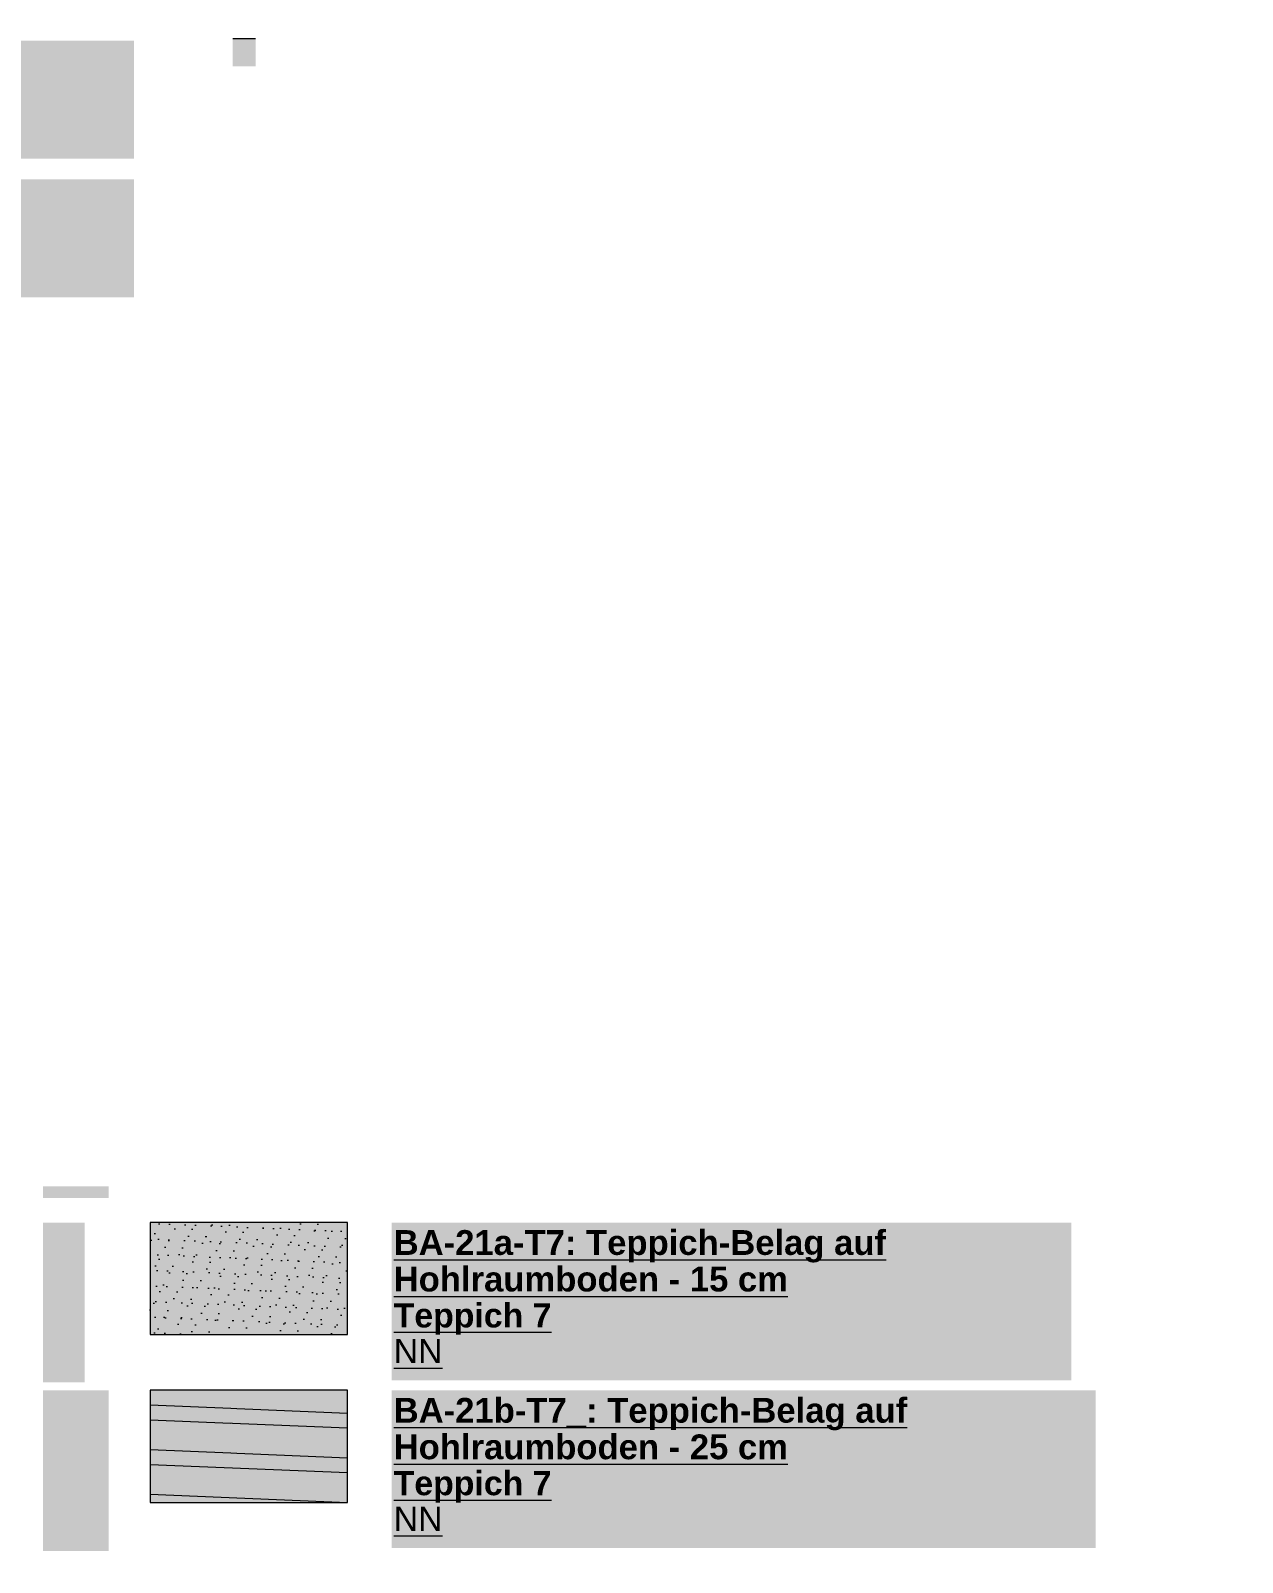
# Model space of a CAD drawing. Header units: metres. Extents: x 101 to 346, y 66 to 213.
# Drawn here: x 242.83 to 267.28, y 111.6 to 142.5 of the extents above; entities that cross this region are included whole.
import ezdxf

# ---------------------------------------------------------------- set-up
doc = ezdxf.new("R2010")
doc.units = ezdxf.units.M
doc.header["$MEASUREMENT"] = 0
doc.linetypes.add('Wipeout_Contour', pattern=[1, 0, -1])
for name, color, linetype in [('20  Boden Aufbauten', 7, 'Continuous'), ('20  Boden Aufbauten_Deckschraffur', 7, 'Continuous'), ('40 Text Legende', 7, 'Continuous'), ('Neubau_40 Text Legende', 7, 'Continuous')]:
    doc.layers.add(name, color=color, linetype=linetype)
doc.styles.add('ERSTELLTER_STIL_2', font='arial.ttf')
pattern_1 = [(357.60545, (330.28158, 275.35593), (0.0131609, 0.31472494), [0, -0.21, 0, -0.315]), (62.60545, (330.75544, 274.8407), (-0.2796756, 0.14493635), [0, -0.154, 0, -0.266])]
pattern_2 = [(357.60545, (329.7664, 274.8821), (0.0376026, 0.899214), []), (357.60545, (329.7789, 275.1818), (0.0376026, 0.899214), [])]
pattern_3 = [(357.60545, (329.76636, 274.88207), (0.0188013, 0.4496071), []), (357.60545, (329.7726, 275.03194), (0.0188013, 0.4496071), [])]

msp = doc.modelspace()

# ---------------------------------------------------------------- wipeouts: each hides what was drawn before it
at = {"color": 254, "linetype": 'Wipeout_Contour', "lineweight": 0, "ltscale": 1106.499379}
msp.add_wipeout([(243.084, 95.573), (266.27, 95.573), (266.27, 119.186), (243.084, 119.186)], dxfattribs=at)

# ---------------------------------------------------------------- next in the draw order: hatches: boundary and pattern name
at = {"layer": '20  Boden Aufbauten_Deckschraffur', "linetype": 'Continuous', "lineweight": 18, "true_color": 0xa3bf00}
for points in [[(245.243, 116.191), (249.226, 116.191), (249.226, 118.453), (245.243, 118.453)], [(245.243, 112.806), (249.226, 112.806), (249.226, 115.069), (245.243, 115.069)]]:
    msp.add_hatch(color=62, dxfattribs=at).paths.add_polyline_path(points)
at = {"layer": '20  Boden Aufbauten_Deckschraffur', "linetype": 'Continuous', "lineweight": 18}
h = msp.add_hatch(dxfattribs=at)
h.set_pattern_fill('Mörtel_0007', color=8, style=0, pattern_type=2)
h.set_pattern_definition(pattern_1)
h.paths.add_polyline_path([(245.243, 116.191), (249.226, 116.191), (249.226, 118.453), (245.243, 118.453)])
h = msp.add_hatch(dxfattribs=at)
h.set_pattern_fill('NST_0007', color=8, style=0, pattern_type=2)
h.set_pattern_definition(pattern_2)
h.paths.add_polyline_path([(245.243, 112.806), (249.226, 112.806), (249.226, 115.069), (245.243, 115.069)])
at = {"layer": 'Neubau_40 Text Legende', "linetype": 'Continuous', "lineweight": 0, "true_color": 0xffffff}
for points in [[(244.408, 119.186), (243.084, 119.186), (243.084, 118.947), (244.408, 118.947)], [(243.922, 118.453), (243.084, 118.453), (243.084, 115.231), (243.922, 115.231)], [(250.119, 115.267), (263.834, 115.267), (263.834, 118.453), (250.119, 118.453)], [(244.408, 115.069), (243.084, 115.069), (243.084, 111.822), (244.408, 111.822)], [(250.119, 111.882), (264.32, 111.882), (264.32, 115.069), (250.119, 115.069)]]:
    msp.add_hatch(color=7, dxfattribs=at).paths.add_polyline_path(points)

# ---------------------------------------------------------------- next in the draw order: linework, layer by layer
at = {"layer": '20  Boden Aufbauten', "color": 7, "linetype": 'Continuous', "lineweight": 13, "ltscale": 1000, "flags": 128}
for points in [[(245.243, 116.191), (249.226, 116.191), (249.226, 118.453), (245.243, 118.453)], [(245.243, 112.806), (249.226, 112.806), (249.226, 115.069), (245.243, 115.069)]]:
    msp.add_lwpolyline(points, close=True, dxfattribs=at)

# ---------------------------------------------------------------- next in the draw order: texts
at = {"layer": '40 Text Legende', "color": 7, "linetype": 'Continuous', "lineweight": 13, "char_height": 0.5, "attachment_point": 1, "line_spacing_factor": 0.88493, "style": 'ERSTELLTER_STIL_2'}
for s, insert, width in [('\\A1;{\\pql;\\fArial|b1|i0|c0|p38;\\L\\LBA-21a-T7:\\fArial|b1|i0|c0|p38; Teppich-Belag auf Hohlraumboden - 15 cm\\P\\pql;\\fArial|b1|i0|c0|p38;\\H0.976833x;Teppich 7\\P\\pql;\\fArial|b0|i0|c0|p38;NN}', (250.159, 118.299), 13.63404), ('\\A1;{\\pql;\\fArial|b1|i0|c0|p38;\\L\\LBA-21b-T7_:\\fArial|b1|i0|c0|p38; Teppich-Belag auf Hohlraumboden - 25 cm\\P\\pql;\\fArial|b1|i0|c0|p38;\\H0.976833x;Teppich 7\\P\\pql;\\fArial|b0|i0|c0|p38;NN}', (250.159, 114.914), 14.12065)]:
    msp.add_mtext(s, dxfattribs=dict(at, insert=insert, width=width))

# ---------------------------------------------------------------- next in the draw order: wipeouts: each hides what was drawn before it
at = {"color": 254, "linetype": 'Wipeout_Contour', "lineweight": 0, "ltscale": 3811.938498}
msp.add_wipeout([(220.14, 79.307), (242.584, 79.307), (242.584, 135.285), (244.8, 135.285), (244.8, 127.909), (266.39, 127.909), (266.39, 154.093), (244.919, 154.093), (244.919, 154.776), (223.591, 154.776), (223.591, 135.285), (224.53, 135.285), (224.53, 123.615), (220.14, 123.615)], dxfattribs=at)

# ---------------------------------------------------------------- next in the draw order: hatches: boundary and pattern name
at = {"layer": 'Neubau_40 Text Legende', "linetype": 'Continuous', "lineweight": 0, "true_color": 0xffffff}
for points in [[(230.208, 139.92), (244.919, 139.92), (244.919, 142.302), (230.208, 142.302)], [(230.208, 137.12), (244.919, 137.12), (244.919, 139.502), (230.208, 139.502)]]:
    msp.add_hatch(color=7, dxfattribs=at).paths.add_polyline_path(points)

# ---------------------------------------------------------------- next in the draw order: wipeouts: each hides what was drawn before it
at = {"color": 254, "linetype": 'Wipeout_Contour', "lineweight": 0, "ltscale": 1203.611322}
msp.add_wipeout([(246.911, 141.785), (270.097, 141.785), (270.097, 165.398), (246.911, 165.398)], dxfattribs=at)

# ---------------------------------------------------------------- next in the draw order: hatches: boundary and pattern name
at = {"layer": '20  Boden Aufbauten_Deckschraffur', "linetype": 'Continuous', "lineweight": 13}
msp.add_hatch(color=1, dxfattribs=at).paths.add_polyline_path([(249.226, 142.34), (246.911, 142.34), (246.911, 141.785), (249.226, 141.785)])
at = {"layer": 'Neubau_40 Text Legende', "linetype": 'Continuous', "lineweight": 0, "true_color": 0xffffff}
msp.add_hatch(color=7, dxfattribs=at).paths.add_polyline_path([(250.119, 142.34), (250.119, 141.785), (265.995, 141.785), (265.995, 142.34)])

# ---------------------------------------------------------------- next in the draw order: linework, layer by layer
at = {"layer": '20  Boden Aufbauten', "color": 7, "linetype": 'Continuous', "lineweight": 13, "ltscale": 1000, "flags": 128}
msp.add_lwpolyline([(249.226, 141.785), (249.226, 142.34), (246.911, 142.34)], dxfattribs=at)

# ---------------------------------------------------------------- next in the draw order: texts
at = {"layer": '40 Text Legende', "color": 7, "linetype": 'Continuous', "lineweight": 13, "insert": (250.159, 142.195), "char_height": 0.46, "width": 15.79528, "attachment_point": 1, "line_spacing_factor": 0.927491, "style": 'ERSTELLTER_STIL_2'}
msp.add_mtext('\\A1;{\\pql;\\fArial|b1|i0|c0|p38;\\L\\LBA-40d_R10:\\fArial|b1|i0|c0|p38; OS-Beschichtung, Epoxidharzanstrich u. abriebfester Beschichtung, ölfest, zusätzlich säurefeste Beschichtung auf Rohbeton}', dxfattribs=at)

# ---------------------------------------------------------------- next in the draw order: wipeouts: each hides what was drawn before it
at = {"color": 254, "linetype": 'Wipeout_Contour', "lineweight": 0, "ltscale": 4202.133959}
msp.add_wipeout([(223.966, 125.519), (246.41, 125.519), (246.41, 181.497), (248.626, 181.497), (248.626, 174.121), (270.217, 174.121), (270.217, 200.305), (248.745, 200.305), (248.745, 200.988), (227.418, 200.988), (227.418, 181.497), (228.356, 181.497), (228.356, 169.827), (223.966, 169.827)], dxfattribs=at)

# ---------------------------------------------------------------- next in the draw order: hatches: boundary and pattern name
at = {"layer": '20  Boden Aufbauten_Deckschraffur', "linetype": 'Continuous', "lineweight": 13}
msp.add_hatch(color=1, dxfattribs=at).paths.add_polyline_path([(245.243, 142.34), (245.243, 140.077), (246.41, 140.077), (246.41, 142.34)])
at = {"layer": '20  Boden Aufbauten_Deckschraffur', "linetype": 'Continuous', "lineweight": 18, "true_color": 0xffaaaa}
msp.add_hatch(color=21, dxfattribs=at).paths.add_polyline_path([(245.243, 137.315), (245.243, 135.052), (246.41, 135.052), (246.41, 137.315)])
at = {"layer": '20  Boden Aufbauten_Deckschraffur', "linetype": 'Continuous', "lineweight": 18}
h = msp.add_hatch(dxfattribs=at)
h.set_pattern_fill('Stahl_0006', color=8, style=0, pattern_type=2)
h.set_pattern_definition(pattern_3)
h.paths.add_polyline_path([(245.243, 137.315), (245.243, 135.052), (246.41, 135.052), (246.41, 137.315)])
at = {"layer": '20  Boden Aufbauten_Deckschraffur', "linetype": 'Continuous', "lineweight": 18, "true_color": 0x990000}
msp.add_hatch(color=14, dxfattribs=at).paths.add_polyline_path([(245.243, 132.29), (245.243, 130.027), (246.41, 130.027), (246.41, 132.29)])
at = {"layer": 'Neubau_40 Text Legende', "linetype": 'Continuous', "lineweight": 0, "true_color": 0xffffff}
for points in [[(245.243, 142.302), (244.8, 142.302), (244.8, 139.92), (245.243, 139.92)], [(245.243, 139.502), (244.8, 139.502), (244.8, 137.12), (245.243, 137.12)], [(245.243, 131.348), (244.8, 131.348), (244.8, 129.697), (245.243, 129.697)], [(245.243, 128.52), (244.8, 128.52), (244.8, 127.909), (245.243, 127.909)]]:
    msp.add_hatch(color=7, dxfattribs=at).paths.add_polyline_path(points)

# ---------------------------------------------------------------- next in the draw order: linework, layer by layer
at = {"layer": '20  Boden Aufbauten', "color": 7, "linetype": 'Continuous', "lineweight": 13, "ltscale": 1000, "flags": 128}
for points in [[(246.41, 142.34), (245.243, 142.34), (245.243, 140.077), (246.41, 140.077)], [(246.41, 137.315), (245.243, 137.315), (245.243, 135.052), (246.41, 135.052)], [(246.41, 132.29), (245.243, 132.29), (245.243, 130.027), (246.41, 130.027)]]:
    msp.add_lwpolyline(points, dxfattribs=at)

# ---------------------------------------------------------------- next in the draw order: wipeouts: each hides what was drawn before it
at = {"color": 254, "linetype": 'Wipeout_Contour', "lineweight": 0, "ltscale": 1152.821771}
msp.add_wipeout([(246.718, 115.015), (269.904, 115.015), (269.904, 139.54), (246.718, 139.54)], dxfattribs=at)

# ---------------------------------------------------------------- next in the draw order: hatches: boundary and pattern name
at = {"layer": '20  Boden Aufbauten_Deckschraffur', "linetype": 'Continuous', "lineweight": 18, "true_color": 0xffaaaa}
msp.add_hatch(color=21, dxfattribs=at).paths.add_polyline_path([(249.226, 137.315), (246.718, 137.315), (246.718, 135.052), (249.226, 135.052)])
at = {"layer": '20  Boden Aufbauten_Deckschraffur', "linetype": 'Continuous', "lineweight": 18}
h = msp.add_hatch(dxfattribs=at)
h.set_pattern_fill('Stahl_0004', color=8, style=0, pattern_type=2)
h.set_pattern_definition([(357.60545, (329.76636, 274.88207), (0.0188013, 0.4496071), []), (357.60545, (329.7726, 275.03194), (0.0188013, 0.4496071), [])])
h.paths.add_polyline_path([(249.226, 137.315), (246.718, 137.315), (246.718, 135.052), (249.226, 135.052)])
at = {"layer": '20  Boden Aufbauten_Deckschraffur', "linetype": 'Continuous', "lineweight": 18, "true_color": 0x990000}
msp.add_hatch(color=14, dxfattribs=at).paths.add_polyline_path([(249.226, 132.29), (246.718, 132.29), (246.718, 130.027), (249.226, 130.027)])
at = {"layer": 'Neubau_40 Text Legende', "linetype": 'Continuous', "lineweight": 0, "true_color": 0xffffff}
for points in [[(250.119, 136.449), (265.155, 136.449), (265.155, 137.315), (250.119, 137.315)], [(250.119, 131.424), (265.155, 131.424), (265.155, 132.29), (250.119, 132.29)]]:
    msp.add_hatch(color=7, dxfattribs=at).paths.add_polyline_path(points)

# ---------------------------------------------------------------- next in the draw order: linework, layer by layer
at = {"layer": '20  Boden Aufbauten', "color": 7, "linetype": 'Continuous', "lineweight": 13, "ltscale": 1000, "flags": 128}
for points in [[(246.718, 135.052), (249.226, 135.052), (249.226, 137.315), (246.718, 137.315)], [(246.718, 130.027), (249.226, 130.027), (249.226, 132.29), (246.718, 132.29)]]:
    msp.add_lwpolyline(points, dxfattribs=at)

# ---------------------------------------------------------------- next in the draw order: texts
at = {"layer": '40 Text Legende', "color": 7, "linetype": 'Continuous', "lineweight": 13, "char_height": 0.5, "attachment_point": 1, "style": 'ERSTELLTER_STIL_2'}
for s, insert in [('\\A1;{\\pql;\\fArial|b1|i0|c0|p38;\\L\\LBA-42\\fArial|b1|i0|c0|p38;\\L\\L_R9\\fArial|b1|i0|c0|p38;\\L\\L:\\fArial|b1|i0|c0|p38; Naturstein auf Betonbauteil - 5 cm}', (250.159, 137.16)), ('\\A1;{\\pql;\\fArial|b1|i0|c0|p38;\\L\\LBA-43:\\fArial|b1|i0|c0|p38; Ans\\fArial|b1|i0|c0|p38;t\\fArial|b1|i0|c0|p38;rich auf Rohbeton}', (250.159, 132.135))]:
    msp.add_mtext(s, dxfattribs=dict(at, insert=insert))

# ---------------------------------------------------------------- next in the draw order: wipeouts: each hides what was drawn before it
at = {"color": 254, "linetype": 'Wipeout_Contour', "lineweight": 0, "ltscale": 1063.867499}
msp.add_wipeout([(221.984, 114.887), (245.17, 114.887), (245.17, 138.501), (221.984, 138.501)], dxfattribs=at)

# ---------------------------------------------------------------- next in the draw order: hatches: boundary and pattern name
at = {"layer": 'Neubau_40 Text Legende', "linetype": 'Continuous', "lineweight": 0, "true_color": 0xffffff}
for points in [[(244.8, 137.12), (245.17, 137.12), (245.17, 138.501), (244.8, 138.501)], [(245.17, 131.348), (244.8, 131.348), (244.8, 129.697), (245.17, 129.697)], [(245.17, 128.52), (244.8, 128.52), (244.8, 127.909), (245.17, 127.909)]]:
    msp.add_hatch(color=7, dxfattribs=at).paths.add_polyline_path(points)

# ---------------------------------------------------------------- next in the draw order: wipeouts: each hides what was drawn before it
at = {"color": 254, "linetype": 'Wipeout_Contour', "lineweight": 0, "ltscale": 3701.176809}
msp.add_wipeout([(199.04, 98.622), (221.484, 98.622), (221.484, 154.599), (223.7, 154.599), (223.7, 147.224), (245.29, 147.224), (245.29, 173.407), (223.819, 173.407), (223.819, 174.09), (202.491, 174.09), (202.491, 154.599), (203.43, 154.599), (203.43, 142.93), (199.04, 142.93)], dxfattribs=at)

# ---------------------------------------------------------------- next in the draw order: wipeouts: each hides what was drawn before it
at = {"color": 254, "linetype": 'Wipeout_Contour', "lineweight": 0, "ltscale": 4219.120619}
msp.add_wipeout([(244.874, 94.857), (267.318, 94.857), (267.318, 150.835), (269.534, 150.835), (269.534, 143.459), (291.125, 143.459), (291.125, 169.643), (269.653, 169.643), (269.653, 170.326), (248.326, 170.326), (248.326, 150.835), (249.264, 150.835), (249.264, 139.165), (244.874, 139.165)], dxfattribs=at)

# ---------------------------------------------------------------- next in the draw order: hatches: boundary and pattern name
at = {"layer": '20  Boden Aufbauten_Deckschraffur', "linetype": 'Continuous', "lineweight": 18, "true_color": 0xa3bf00}
for points in [[(245.243, 116.191), (249.226, 116.191), (249.226, 118.453), (245.243, 118.453)], [(245.243, 112.806), (249.226, 112.806), (249.226, 115.069), (245.243, 115.069)]]:
    msp.add_hatch(color=62, dxfattribs=at).paths.add_polyline_path(points)
at = {"layer": '20  Boden Aufbauten_Deckschraffur', "linetype": 'Continuous', "lineweight": 18}
h = msp.add_hatch(dxfattribs=at)
h.set_pattern_fill('Mörtel_000a', color=8, style=0, pattern_type=2)
h.set_pattern_definition(pattern_1)
h.paths.add_polyline_path([(245.243, 116.191), (249.226, 116.191), (249.226, 118.453), (245.243, 118.453)])
h = msp.add_hatch(dxfattribs=at)
h.set_pattern_fill('NST_000a', color=8, style=0, pattern_type=2)
h.set_pattern_definition(pattern_2)
h.paths.add_polyline_path([(245.243, 112.806), (249.226, 112.806), (249.226, 115.069), (245.243, 115.069)])
at = {"layer": 'Neubau_40 Text Legende', "linetype": 'Continuous', "lineweight": 0, "true_color": 0xffffff}
for points in [[(244.874, 137.12), (244.919, 137.12), (244.919, 139.165), (244.874, 139.165)], [(250.119, 115.267), (263.834, 115.267), (263.834, 118.453), (250.119, 118.453)], [(250.119, 111.882), (264.32, 111.882), (264.32, 115.069), (250.119, 115.069)]]:
    msp.add_hatch(color=7, dxfattribs=at).paths.add_polyline_path(points)

# ---------------------------------------------------------------- next in the draw order: linework, layer by layer
at = {"layer": '20  Boden Aufbauten', "color": 7, "linetype": 'Continuous', "lineweight": 13, "ltscale": 1000, "flags": 128}
for points in [[(245.243, 116.191), (249.226, 116.191), (249.226, 118.453), (245.243, 118.453)], [(245.243, 112.806), (249.226, 112.806), (249.226, 115.069), (245.243, 115.069)]]:
    msp.add_lwpolyline(points, close=True, dxfattribs=at)

# ---------------------------------------------------------------- next in the draw order: texts
at = {"layer": '40 Text Legende', "color": 7, "linetype": 'Continuous', "lineweight": 13, "char_height": 0.5, "attachment_point": 1, "line_spacing_factor": 0.88493, "style": 'ERSTELLTER_STIL_2'}
for s, insert, width in [('\\A1;{\\pql;\\fArial|b1|i0|c0|p38;\\L\\LBA-21a-T7:\\fArial|b1|i0|c0|p38; Teppich-Belag auf Hohlraumboden - 15 cm\\P\\pql;\\fArial|b1|i0|c0|p38;\\H0.976833x;Teppich 7\\P\\pql;\\fArial|b0|i0|c0|p38;NN}', (250.159, 118.299), 13.63404), ('\\A1;{\\pql;\\fArial|b1|i0|c0|p38;\\L\\LBA-21b-T7_:\\fArial|b1|i0|c0|p38; Teppich-Belag auf Hohlraumboden - 25 cm\\P\\pql;\\fArial|b1|i0|c0|p38;\\H0.976833x;Teppich 7\\P\\pql;\\fArial|b0|i0|c0|p38;NN}', (250.159, 114.914), 14.12065)]:
    msp.add_mtext(s, dxfattribs=dict(at, insert=insert, width=width))

# ---------------------------------------------------------------- next in the draw order: wipeouts: each hides what was drawn before it
at = {"color": 254, "linetype": 'Wipeout_Contour', "lineweight": 0, "ltscale": 1151.4947}
msp.add_wipeout([(246.348, 115.015), (269.534, 115.015), (269.534, 139.54), (246.348, 139.54)], dxfattribs=at)
at = {"color": 254, "linetype": 'Wipeout_Contour', "lineweight": 0, "ltscale": 1062.567236}
msp.add_wipeout([(221.614, 114.887), (244.8, 114.887), (244.8, 138.501), (221.614, 138.501)], dxfattribs=at)

# ---------------------------------------------------------------- next in the draw order: hatches: boundary and pattern name
at = {"layer": '20  Boden Aufbauten_Deckschraffur', "linetype": 'Continuous', "lineweight": 18, "true_color": 0xffaaaa}
msp.add_hatch(color=21, dxfattribs=at).paths.add_polyline_path([(249.226, 137.315), (246.348, 137.315), (246.348, 135.052), (249.226, 135.052)])
at = {"layer": '20  Boden Aufbauten_Deckschraffur', "linetype": 'Continuous', "lineweight": 18}
h = msp.add_hatch(dxfattribs=at)
h.set_pattern_fill('Stahl_0003', color=8, style=0, pattern_type=2)
h.set_pattern_definition(pattern_3)
h.paths.add_polyline_path([(249.226, 137.315), (246.348, 137.315), (246.348, 135.052), (249.226, 135.052)])
at = {"layer": '20  Boden Aufbauten_Deckschraffur', "linetype": 'Continuous', "lineweight": 18, "true_color": 0x990000}
msp.add_hatch(color=14, dxfattribs=at).paths.add_polyline_path([(249.226, 132.29), (246.348, 132.29), (246.348, 130.027), (249.226, 130.027)])
at = {"layer": 'Neubau_40 Text Legende', "linetype": 'Continuous', "lineweight": 0, "true_color": 0xffffff}
for points in [[(250.119, 136.449), (265.155, 136.449), (265.155, 137.315), (250.119, 137.315)], [(250.119, 131.424), (265.155, 131.424), (265.155, 132.29), (250.119, 132.29)]]:
    msp.add_hatch(color=7, dxfattribs=at).paths.add_polyline_path(points)

# ---------------------------------------------------------------- next in the draw order: linework, layer by layer
at = {"layer": '20  Boden Aufbauten', "color": 7, "linetype": 'Continuous', "lineweight": 13, "ltscale": 1000, "flags": 128}
for points in [[(246.348, 135.052), (249.226, 135.052), (249.226, 137.315), (246.348, 137.315)], [(246.348, 130.027), (249.226, 130.027), (249.226, 132.29), (246.348, 132.29)]]:
    msp.add_lwpolyline(points, dxfattribs=at)

# ---------------------------------------------------------------- next in the draw order: texts
at = {"layer": '40 Text Legende', "color": 7, "linetype": 'Continuous', "lineweight": 13, "char_height": 0.5, "attachment_point": 1, "style": 'ERSTELLTER_STIL_2'}
for s, insert in [('\\A1;{\\pql;\\fArial|b1|i0|c0|p38;\\L\\LBA-42\\fArial|b1|i0|c0|p38;\\L\\L_R9\\fArial|b1|i0|c0|p38;\\L\\L:\\fArial|b1|i0|c0|p38; Naturstein auf Betonbauteil - 5 cm}', (250.159, 137.16)), ('\\A1;{\\pql;\\fArial|b1|i0|c0|p38;\\L\\LBA-43:\\fArial|b1|i0|c0|p38; Ans\\fArial|b1|i0|c0|p38;t\\fArial|b1|i0|c0|p38;rich auf Rohbeton}', (250.159, 132.135))]:
    msp.add_mtext(s, dxfattribs=dict(at, insert=insert))

# ---------------------------------------------------------------- next in the draw order: wipeouts: each hides what was drawn before it
at = {"color": 254, "linetype": 'Wipeout_Contour', "lineweight": 0, "ltscale": 3696.91351}
msp.add_wipeout([(198.67, 98.622), (221.113, 98.622), (221.113, 154.599), (223.33, 154.599), (223.33, 147.224), (244.92, 147.224), (244.92, 173.407), (223.449, 173.407), (223.449, 174.09), (202.121, 174.09), (202.121, 154.599), (203.059, 154.599), (203.059, 142.93), (198.67, 142.93)], dxfattribs=at)

# ---------------------------------------------------------------- next in the draw order: wipeouts: each hides what was drawn before it
at = {"color": 254, "linetype": 'Wipeout_Contour', "lineweight": 0, "ltscale": 3729.42589}
msp.add_wipeout([(220.14, 66.413), (242.584, 66.413), (242.584, 122.39), (244.8, 122.39), (244.8, 115.014), (266.39, 115.014), (266.39, 141.198), (244.919, 141.198), (244.919, 141.881), (223.591, 141.881), (223.591, 122.39), (224.53, 122.39), (224.53, 110.721), (220.14, 110.721)], dxfattribs=at)

# ---------------------------------------------------------------- next in the draw order: hatches: boundary and pattern name
at = {"layer": '20  Boden Aufbauten_Deckschraffur', "linetype": 'Continuous', "lineweight": 18, "true_color": 0xa3bf00}
for points in [[(245.243, 116.191), (249.226, 116.191), (249.226, 118.453), (245.243, 118.453)], [(245.243, 115.069), (245.243, 115.014), (249.226, 115.014), (249.226, 115.069)]]:
    msp.add_hatch(color=62, dxfattribs=at).paths.add_polyline_path(points)
at = {"layer": '20  Boden Aufbauten_Deckschraffur', "linetype": 'Continuous', "lineweight": 18}
h = msp.add_hatch(dxfattribs=at)
h.set_pattern_fill('Mörtel_0009', color=8, style=0, pattern_type=2)
h.set_pattern_definition([(357.60545, (330.28158, 275.35593), (0.0131609, 0.31472494), [0, -0.21, 0, -0.315]), (62.60545, (330.75544, 274.8407), (-0.2796756, 0.14493635), [0, -0.154, 0, -0.266])])
h.paths.add_polyline_path([(245.243, 116.191), (249.226, 116.191), (249.226, 118.453), (245.243, 118.453)])
h = msp.add_hatch(dxfattribs=at)
h.set_pattern_fill('NST_0009', color=8, style=0, pattern_type=2)
h.set_pattern_definition(pattern_2)
h.paths.add_polyline_path([(245.243, 115.069), (245.243, 115.014), (249.226, 115.014), (249.226, 115.069)])
at = {"layer": 'Neubau_40 Text Legende', "linetype": 'Continuous', "lineweight": 0, "true_color": 0xffffff}
for points in [[(230.208, 139.92), (244.919, 139.92), (244.919, 141.881), (230.208, 141.881)], [(230.208, 139.502), (230.208, 137.12), (244.919, 137.12), (244.919, 139.502)], [(250.119, 115.267), (263.834, 115.267), (263.834, 118.453), (250.119, 118.453)], [(250.119, 115.069), (250.119, 115.014), (264.32, 115.014), (264.32, 115.069)]]:
    msp.add_hatch(color=7, dxfattribs=at).paths.add_polyline_path(points)

# ---------------------------------------------------------------- next in the draw order: linework, layer by layer
at = {"layer": '20  Boden Aufbauten', "color": 7, "linetype": 'Continuous', "lineweight": 13, "ltscale": 1000, "flags": 128}
msp.add_lwpolyline([(245.243, 116.191), (249.226, 116.191), (249.226, 118.453), (245.243, 118.453)], close=True, dxfattribs=at)
msp.add_lwpolyline([(249.226, 115.014), (249.226, 115.069), (245.243, 115.069), (245.243, 115.014)], dxfattribs=at)

# ---------------------------------------------------------------- next in the draw order: texts
at = {"layer": '40 Text Legende', "color": 7, "linetype": 'Continuous', "lineweight": 13, "char_height": 0.5, "attachment_point": 1, "line_spacing_factor": 0.88493, "style": 'ERSTELLTER_STIL_2'}
for s, insert, width in [('\\A1;{\\pql;\\fArial|b1|i0|c0|p38;\\L\\LBA-21a-T7:\\fArial|b1|i0|c0|p38; Teppich-Belag auf Hohlraumboden - 15 cm\\P\\pql;\\fArial|b1|i0|c0|p38;\\H0.976833x;Teppich 7\\P\\pql;\\fArial|b0|i0|c0|p38;NN}', (250.159, 118.299), 13.63404), ('\\A1;{\\pql;\\fArial|b1|i0|c0|p38;\\L\\LBA-21b-T7_:\\fArial|b1|i0|c0|p38; Teppich-Belag auf Hohlraumboden - 25 cm\\P\\pql;\\fArial|b1|i0|c0|p38;\\H0.976833x;Teppich 7\\P\\pql;\\fArial|b0|i0|c0|p38;NN}', (250.159, 114.914), 14.12065)]:
    msp.add_mtext(s, dxfattribs=dict(at, insert=insert, width=width))

# ---------------------------------------------------------------- next in the draw order: wipeouts: each hides what was drawn before it
at = {"color": 254, "linetype": 'Wipeout_Contour', "lineweight": 0, "ltscale": 1181.845888}
msp.add_wipeout([(247.377, 129.98), (270.563, 129.98), (270.563, 153.594), (247.377, 153.594)], dxfattribs=at)

# ---------------------------------------------------------------- next in the draw order: wipeouts: each hides what was drawn before it
at = {"color": 254, "linetype": 'Wipeout_Contour', "lineweight": 0, "ltscale": 4112.888593}
msp.add_wipeout([(224.432, 113.715), (246.876, 113.715), (246.876, 169.692), (249.092, 169.692), (249.092, 162.317), (270.683, 162.317), (270.683, 188.5), (249.211, 188.5), (249.211, 189.183), (227.884, 189.183), (227.884, 169.692), (228.822, 169.692), (228.822, 158.023), (224.432, 158.023)], dxfattribs=at)

# ---------------------------------------------------------------- next in the draw order: hatches: boundary and pattern name
at = {"layer": '20  Boden Aufbauten_Deckschraffur', "linetype": 'Continuous', "lineweight": 18, "true_color": 0xa3bf00}
for points in [[(245.243, 118.453), (245.243, 116.191), (246.876, 116.191), (246.876, 118.453)], [(245.243, 115.069), (245.243, 113.715), (246.876, 113.715), (246.876, 115.069)]]:
    msp.add_hatch(color=62, dxfattribs=at).paths.add_polyline_path(points)
at = {"layer": '20  Boden Aufbauten_Deckschraffur', "linetype": 'Continuous', "lineweight": 18}
h = msp.add_hatch(dxfattribs=at)
h.set_pattern_fill('Mörtel_0001', color=8, style=0, pattern_type=2)
h.set_pattern_definition(pattern_1)
h.paths.add_polyline_path([(245.243, 118.453), (245.243, 116.191), (246.876, 116.191), (246.876, 118.453)])
h = msp.add_hatch(dxfattribs=at)
h.set_pattern_fill('NST_0001', color=8, style=0, pattern_type=2)
h.set_pattern_definition(pattern_2)
h.paths.add_polyline_path([(245.243, 115.069), (245.243, 113.715), (246.876, 113.715), (246.876, 115.069)])
at = {"layer": 'Neubau_40 Text Legende', "linetype": 'Continuous', "lineweight": 0, "true_color": 0xffffff}
for points in [[(244.919, 142.302), (230.208, 142.302), (230.208, 139.92), (244.919, 139.92)], [(244.919, 139.502), (230.208, 139.502), (230.208, 137.12), (244.919, 137.12)], [(243.084, 118.947), (244.408, 118.947), (244.408, 119.186), (243.084, 119.186)], [(243.922, 118.453), (243.084, 118.453), (243.084, 115.231), (243.922, 115.231)], [(244.408, 115.069), (243.084, 115.069), (243.084, 113.715), (244.408, 113.715)]]:
    msp.add_hatch(color=7, dxfattribs=at).paths.add_polyline_path(points)

# ---------------------------------------------------------------- next in the draw order: linework, layer by layer
at = {"layer": '20  Boden Aufbauten', "color": 7, "linetype": 'Continuous', "lineweight": 13, "ltscale": 1000, "flags": 128}
for points in [[(246.876, 118.453), (245.243, 118.453), (245.243, 116.191), (246.876, 116.191)], [(246.876, 115.069), (245.243, 115.069), (245.243, 113.715)]]:
    msp.add_lwpolyline(points, dxfattribs=at)

# ---------------------------------------------------------------- next in the draw order: wipeouts: each hides what was drawn before it
at = {"color": 254, "linetype": 'Wipeout_Contour', "lineweight": 0, "ltscale": 1139.970343}
msp.add_wipeout([(243.12, 115.033), (266.306, 115.033), (266.306, 139.559), (243.12, 139.559)], dxfattribs=at)

# ---------------------------------------------------------------- next in the draw order: hatches: boundary and pattern name
at = {"layer": '20  Boden Aufbauten_Deckschraffur', "linetype": 'Continuous', "lineweight": 18, "true_color": 0xa3bf00}
for points in [[(245.243, 116.191), (249.226, 116.191), (249.226, 118.453), (245.243, 118.453)], [(245.243, 115.069), (245.243, 115.033), (249.226, 115.033), (249.226, 115.069)]]:
    msp.add_hatch(color=62, dxfattribs=at).paths.add_polyline_path(points)
at = {"layer": '20  Boden Aufbauten_Deckschraffur', "linetype": 'Continuous', "lineweight": 18}
h = msp.add_hatch(dxfattribs=at)
h.set_pattern_fill('Mörtel_0005', color=8, style=0, pattern_type=2)
h.set_pattern_definition(pattern_1)
h.paths.add_polyline_path([(245.243, 116.191), (249.226, 116.191), (249.226, 118.453), (245.243, 118.453)])
h = msp.add_hatch(dxfattribs=at)
h.set_pattern_fill('NST_0005', color=8, style=0, pattern_type=2)
h.set_pattern_definition(pattern_2)
h.paths.add_polyline_path([(245.243, 115.069), (245.243, 115.033), (249.226, 115.033), (249.226, 115.069)])
at = {"layer": 'Neubau_40 Text Legende', "linetype": 'Continuous', "lineweight": 0, "true_color": 0xffffff}
for points in [[(244.919, 139.502), (243.12, 139.502), (243.12, 137.12), (244.919, 137.12)], [(244.408, 119.186), (243.12, 119.186), (243.12, 118.947), (244.408, 118.947)], [(243.922, 118.453), (243.12, 118.453), (243.12, 115.231), (243.922, 115.231)], [(250.119, 115.267), (263.834, 115.267), (263.834, 118.453), (250.119, 118.453)], [(244.408, 115.069), (243.12, 115.069), (243.12, 115.033), (244.408, 115.033)], [(250.119, 115.069), (250.119, 115.033), (264.32, 115.033), (264.32, 115.069)]]:
    msp.add_hatch(color=7, dxfattribs=at).paths.add_polyline_path(points)

# ---------------------------------------------------------------- next in the draw order: linework, layer by layer
at = {"layer": '20  Boden Aufbauten', "color": 7, "linetype": 'Continuous', "lineweight": 13, "ltscale": 1000, "flags": 128}
msp.add_lwpolyline([(245.243, 116.191), (249.226, 116.191), (249.226, 118.453), (245.243, 118.453)], close=True, dxfattribs=at)
msp.add_lwpolyline([(249.226, 115.033), (249.226, 115.069), (245.243, 115.069), (245.243, 115.033)], dxfattribs=at)

# ---------------------------------------------------------------- next in the draw order: texts
at = {"layer": '40 Text Legende', "color": 7, "linetype": 'Continuous', "lineweight": 13, "char_height": 0.5, "attachment_point": 1, "line_spacing_factor": 0.88493, "style": 'ERSTELLTER_STIL_2'}
for s, insert, width in [('\\A1;{\\pql;\\fArial|b1|i0|c0|p38;\\L\\LBA-21a-T7:\\fArial|b1|i0|c0|p38; Teppich-Belag auf Hohlraumboden - 15 cm\\P\\pql;\\fArial|b1|i0|c0|p38;\\H0.976833x;Teppich 7\\P\\pql;\\fArial|b0|i0|c0|p38;NN}', (250.159, 118.299), 13.63404), ('\\A1;{\\pql;\\fArial|b1|i0|c0|p38;\\L\\LBA-21b-T7_:\\fArial|b1|i0|c0|p38; Teppich-Belag auf Hohlraumboden - 25 cm\\P\\pql;\\fArial|b1|i0|c0|p38;\\H0.976833x;Teppich 7\\P\\pql;\\fArial|b0|i0|c0|p38;NN}', (250.159, 114.914), 14.12065)]:
    msp.add_mtext(s, dxfattribs=dict(at, insert=insert, width=width))

# ---------------------------------------------------------------- next in the draw order: wipeouts: each hides what was drawn before it
at = {"color": 254, "linetype": 'Wipeout_Contour', "lineweight": 0, "ltscale": 4573.584193}
msp.add_wipeout([(248.327, 137.152), (270.771, 137.152), (270.771, 193.129), (272.987, 193.129), (272.987, 185.753), (294.577, 185.753), (294.577, 211.937), (273.106, 211.937), (273.106, 212.62), (251.778, 212.62), (251.778, 193.129), (252.717, 193.129), (252.717, 181.46), (248.327, 181.46)], dxfattribs=at)

doc.saveas('drawing.dxf')
